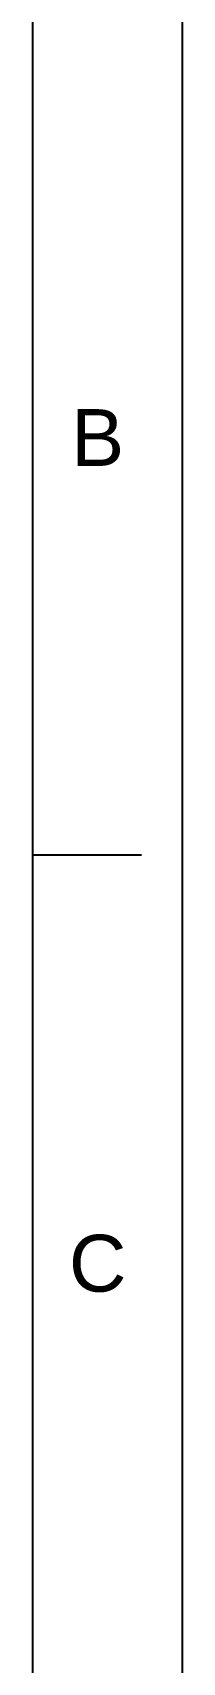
# Model space of a CAD drawing. Header units: millimetres. Extents: x 2004 to 2845, y 1448 to 2043.
# Drawn here: x 2825.1 to 2845.1, y 1692.3 to 1911 of the extents above; entities that cross this region are included whole.
import ezdxf

# ---------------------------------------------------------------- set-up
doc = ezdxf.new("R2010")
doc.units = ezdxf.units.MM
doc.layers.add('FORM', color=7, linetype='Continuous')
doc.styles.get("Standard").update_dxf_attribs({"font": 'arial.ttf'})

msp = doc.modelspace()

# ---------------------------------------------------------------- linework, layer by layer
at = {"layer": 'FORM', "color": 7, "linetype": 'Continuous'}
for p, q in [((2845.13, 1447.86), (2845.13, 2042.56)), ((2825.1, 2022.54), (2825.1, 1467.88)), ((2825.11, 1800.68), (2839.66, 1800.68))]:
    msp.add_line(p, q, dxfattribs=at)

# ---------------------------------------------------------------- texts
at = {"layer": 'FORM', "char_height": 7.63, "attachment_point": 5}
for s, insert in [('B', (2833.8, 1856.65)), ('C', (2833.8, 1745.83))]:
    msp.add_mtext_dynamic_manual_height_columns(s, width=10.0119, gutter_width=12.51, heights=[0], dxfattribs=dict(at, insert=insert))

doc.saveas('drawing.dxf')
